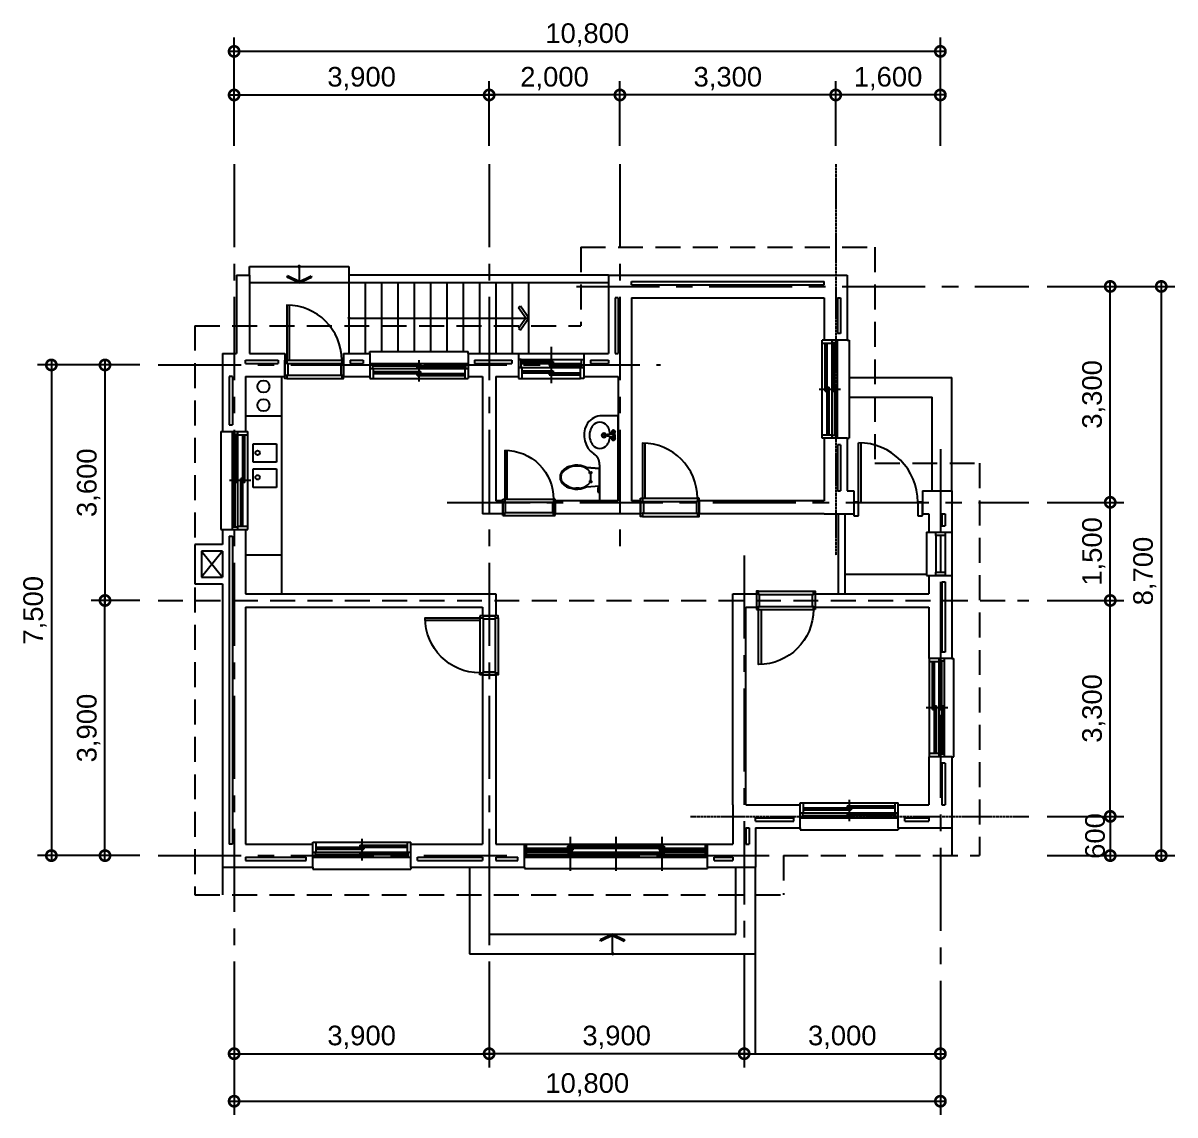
# Model space of a CAD drawing. Header units: millimetres. Extents: x -82299 to -43970, y 49033 to 79674.
# Drawn here: x -78844 to -61229, y 62983 to 79674 of the extents above; entities that cross this region are included whole.
import ezdxf

# ---------------------------------------------------------------- set-up
doc = ezdxf.new("R2010")
doc.units = ezdxf.units.MM
doc.linetypes.add('CENTER', pattern=[50.8, 31.75, -6.35, 6.35, -6.35])
doc.linetypes.add('DASHED', pattern=[19.05, 12.7, -6.35])
doc.layers.get('DEFPOINTS').update_dxf_attribs({"lineweight": 20})
doc.layers.add('CEN', color=1, linetype='CENTER')
doc.styles.get("Standard").update_dxf_attribs({"font": 'arial.ttf'})
doc.styles.add('문자300', font='arial.ttf', dxfattribs={"height": 300})
doc.dimstyles.new('가구치수', dxfattribs={"dimscale": 0.7, "dimtxt": 450, "dimasz": 450, "dimexe": 300, "dimexo": 400, "dimgap": 100, "dimtad": 1, "dimdec": 0, "dimzin": 0, "dimdsep": 46, "dimlunit": 6, "dimtxsty": 'Standard', "dimblk": 'DOTSMALL', "dimcen": 0.09, "dimdle": 100, "dimadec": 0, "dimazin": 0, "dimtfac": 1, "dimtdec": 0, "dimtofl": 0, "dimtmove": 0, "dimatfit": 3, "dimldrblk": 'DOTSMALL', "dimfxl": 1, "dimtolj": 1, "dimtzin": 0, "dimarcsym": 0})

# ---------------------------------------------------------------- blocks, each defined once
blk = doc.blocks.new('AP2-W306')
for p, q in [((0, 115), (1500, 115)), ((0, 35), (1500, 35)), ((40, 115), (40, 35)), ((40, 100), (780, 100)), ((40, 75), (1460, 75)), ((50, 35), (50, -115)), ((720, 50), (720, 75)), ((720, 50), (1460, 50)), ((750, -165), (750, 165)), ((780, 75), (780, 100)), ((1450, 35), (1450, -115)), ((1460, 115), (1460, 35)), ((0, -65), (0, -115)), ((0, -115), (1500, -115)), ((50, -10), (780, -10)), ((50, -40), (1450, -40)), ((720, -70), (720, -40)), ((720, -70), (1450, -70)), ((780, -40), (780, -10)), ((1500, -65), (1500, -115))]:
    blk.add_line(p, q)
blk = doc.blocks.new('_DotSmall')
at = {"color": 0, "linetype": 'ByBlock', "const_width": 0.5}
blk.add_lwpolyline([(-0.0625, 0, 1), (0.0625, 0, 1)], format="xyb", close=True, dxfattribs=at)
blk = doc.blocks.new('*D4')
at = {"color": 0, "lineweight": -2, "transparency": 16777216}
for p, q in [((-75616, 64734), (-75616, 62983)), ((-64816, 64734), (-64816, 62983)), ((-75686, 63193), (-64746, 63193))]:
    blk.add_line(p, q, dxfattribs=at)
at = {"layer": 'DEFPOINTS', "color": 0, "transparency": 16777216}
for p in [(-75616, 65014), (-64816, 65014), (-64816, 63193)]:
    blk.add_point(p, dxfattribs=at)
at = {"color": 0, "lineweight": -2, "transparency": 16777216, "xscale": 315, "yscale": 315, "zscale": 315, "rotation": 180}
blk.add_blockref('_DotSmall', (-75616, 63193), dxfattribs=at)
at = {"color": 0, "lineweight": -2, "transparency": 16777216, "xscale": 315, "yscale": 315, "zscale": 315}
blk.add_blockref('_DotSmall', (-64816, 63193), dxfattribs=at)
at = {"color": 0, "transparency": 16777216, "insert": (-70216, 63443), "char_height": 300, "attachment_point": 5, "style": '문자300'}
blk.add_mtext('\\A1;10,800', dxfattribs=at)

msp = doc.modelspace()

# ---------------------------------------------------------------- linework, layer by layer
for p, q in [((-75616.472, 77798.532), (-75616.472, 79450.515)), ((-64816.472, 77798.532), (-64816.472, 79450.515)), ((-64746.472, 79240.515), (-75686.472, 79240.515)), ((-75616.472, 77798.532), (-75616.472, 78784.231)), ((-71716.472, 77798.532), (-71716.472, 78784.231)), ((-71716.472, 77798.532), (-71716.472, 78784.231)), ((-69716.472, 77798.532), (-69716.472, 78784.231)), ((-69716.472, 77798.532), (-69716.472, 78784.231)), ((-66416.472, 77798.532), (-66416.472, 78784.231)), ((-66416.472, 77798.532), (-66416.472, 78784.231)), ((-64816.472, 77798.532), (-64816.472, 78784.231)), ((-75686.472, 78574.231), (-71646.472, 78574.231)), ((-69646.472, 78574.231), (-71786.472, 78574.231)), ((-66346.472, 78574.231), (-69786.472, 78574.231)), ((-64746.472, 78574.231), (-66486.472, 78574.231)), ((-75380.154, 75952.187), (-73861.017, 75952.187)), ((-75380.154, 75822.187), (-75380.154, 75952.187)), ((-74620.586, 75952.187), (-74620.586, 75702.187)), ((-73861.017, 75952.187), (-73861.017, 75822.187)), ((-75580.154, 75822.187), (-75580.154, 74622.187)), ((-75580.154, 75822.187), (-75380.154, 75822.187)), ((-75380.154, 75822.187), (-75380.154, 74622.187)), ((-74800.576, 75809.925), (-74809.165, 75791.863)), ((-74620.586, 75702.187), (-74809.165, 75791.863)), ((-74611.997, 75720.249), (-74800.576, 75809.925)), ((-74629.175, 75720.249), (-74440.596, 75809.925)), ((-74620.586, 75702.187), (-74432.007, 75791.863)), ((-74440.596, 75809.925), (-74432.007, 75791.863)), ((-69891.472, 75822.187), (-73858.783, 75822.187)), ((-73858.783, 75702.187), (-73858.783, 75822.187)), ((-69891.472, 75822.187), (-66241.472, 75822.187)), ((-69891.472, 75822.187), (-69891.472, 74622.187)), ((-66241.472, 75822.187), (-66241.472, 74826.552)), ((-69891.472, 75702.187), (-75380.154, 75702.187)), ((-73858.783, 74622.187), (-73858.783, 75702.187)), ((-73608.783, 74622.187), (-73608.783, 75702.187)), ((-73358.783, 74652.187), (-73358.783, 75702.187)), ((-73108.783, 74652.187), (-73108.783, 75702.187)), ((-72858.783, 74652.187), (-72858.783, 75702.187)), ((-72608.783, 74652.187), (-72608.783, 75702.187)), ((-72358.783, 74652.187), (-72358.783, 75702.187)), ((-72108.783, 74652.187), (-72108.783, 75702.187)), ((-71858.783, 74622.187), (-71858.783, 75702.187)), ((-71608.783, 74622.187), (-71608.783, 75702.187)), ((-71358.783, 74622.187), (-71358.783, 75702.187)), ((-71108.783, 74622.187), (-71108.783, 75702.187)), ((-69541.472, 75722.187), (-66591.472, 75722.187)), ((-69541.472, 75672.187), (-69541.472, 75722.187)), ((-69541.472, 75672.187), (-66591.472, 75672.187)), ((-66591.472, 75672.187), (-66591.472, 75722.187)), ((-63182.815, 75647.187), (-62008.775, 75647.187)), ((-62902.815, 75647.187), (-61228.924, 75647.187)), ((-62218.775, 72277.187), (-62218.775, 75717.187)), ((-61438.924, 75717.187), (-61438.924, 66877.187)), ((-69791.472, 75472.187), (-69791.472, 74622.187)), ((-69741.472, 75472.187), (-69791.472, 75472.187)), ((-69741.472, 75472.187), (-69741.472, 74622.187)), ((-69541.472, 75472.187), (-66591.472, 75472.187)), ((-69541.472, 75472.187), (-69541.472, 74272.187)), ((-66591.472, 75472.187), (-66591.472, 74826.552)), ((-66391.472, 75472.187), (-66391.472, 74926.552)), ((-66391.472, 75472.187), (-66341.472, 75472.187)), ((-66341.472, 75472.187), (-66341.472, 74926.552)), ((-71268.592, 75322.114), (-71235.741, 75344.936)), ((-71157.488, 75162.187), (-71268.592, 75322.114)), ((-71108.783, 75162.187), (-71235.741, 75344.936)), ((-73858.783, 75162.187), (-71108.783, 75162.187)), ((-71157.488, 75162.187), (-71268.592, 75002.261)), ((-71108.783, 75162.187), (-71235.741, 74979.439)), ((-71268.592, 75002.261), (-71235.741, 74979.439)), ((-66341.472, 74926.552), (-66391.472, 74926.552)), ((-70766.979, 74725.275), (-70766.979, 74170.867)), ((-66241.472, 74826.552), (-66591.472, 74826.552)), ((-66241.472, 74826.552), (-66211.472, 74826.552)), ((-66211.472, 74826.552), (-66211.472, 73326.552)), ((-78411.07, 74517.187), (-78411.07, 66877.187)), ((-77590.936, 74517.187), (-77590.936, 70777.187)), ((-75791.472, 74622.187), (-75791.472, 73430.764)), ((-75791.472, 74622.187), (-75580.154, 74622.187)), ((-75441.472, 74522.187), (-74941.472, 74522.187)), ((-75441.472, 74472.187), (-75441.472, 74522.187)), ((-75380.154, 74622.187), (-74841.472, 74622.187)), ((-74941.472, 74522.187), (-74941.472, 74472.187)), ((-74841.472, 74622.187), (-74841.472, 74272.187)), ((-74811.472, 74522.187), (-73971.472, 74522.187)), ((-73941.472, 74622.187), (-73541.472, 74622.187)), ((-73941.472, 74622.187), (-73941.472, 74272.187)), ((-73841.472, 74522.187), (-73641.472, 74522.187)), ((-73841.472, 74522.187), (-73841.472, 74472.187)), ((-73641.472, 74522.187), (-73641.472, 74472.187)), ((-73541.472, 74652.187), (-72038.851, 74652.187)), ((-73541.472, 74622.187), (-73541.472, 74652.187)), ((-73541.472, 74622.187), (-73541.472, 74272.187)), ((-72038.851, 74622.187), (-72038.851, 74652.187)), ((-72038.851, 74622.187), (-71266.979, 74622.187)), ((-72038.851, 74622.187), (-72038.851, 74272.187)), ((-71938.851, 74522.187), (-71366.979, 74522.187)), ((-71938.851, 74522.187), (-71938.851, 74472.187)), ((-71366.979, 74522.187), (-71366.979, 74472.187)), ((-71266.979, 74622.187), (-70266.979, 74622.187)), ((-71266.979, 74622.187), (-71266.979, 74272.187)), ((-71266.979, 74533.188), (-70266.979, 74533.188)), ((-71228.545, 74533.188), (-71266.979, 74533.188)), ((-71266.979, 74533.188), (-71266.979, 74409.947)), ((-71228.545, 74409.947), (-71228.545, 74533.188)), ((-70305.413, 74409.947), (-70305.413, 74533.188)), ((-70305.413, 74533.188), (-70266.979, 74533.188)), ((-70266.979, 74622.187), (-69891.472, 74622.187)), ((-70266.979, 74622.187), (-70266.979, 74272.187)), ((-70266.979, 74622.187), (-70266.979, 74272.187)), ((-70266.979, 74533.188), (-70266.979, 74409.947)), ((-70166.979, 74522.187), (-70166.979, 74472.187)), ((-70166.979, 74522.187), (-69891.472, 74522.187)), ((-70166.979, 74522.187), (-70166.979, 74472.187)), ((-69891.472, 74522.187), (-69891.472, 74472.187)), ((-69791.472, 74622.187), (-69741.472, 74622.187)), ((-77059.501, 74447.187), (-78621.07, 74447.187)), ((-77059.501, 74447.187), (-77800.936, 74447.187)), ((-75441.472, 74472.187), (-74941.472, 74472.187)), ((-74796.472, 74472.187), (-73986.472, 74472.187)), ((-73841.472, 74472.187), (-73641.472, 74472.187)), ((-71938.851, 74472.187), (-71366.979, 74472.187)), ((-71266.979, 74409.947), (-71228.545, 74409.947)), ((-71212.587, 74409.947), (-71266.979, 74409.947)), ((-71266.979, 74409.947), (-71266.979, 74242.187)), ((-71228.545, 74501.567), (-70736.979, 74501.567)), ((-71228.545, 74471.567), (-70305.413, 74471.567)), ((-71212.587, 74409.947), (-70321.371, 74409.947)), ((-71212.587, 74242.187), (-71212.587, 74409.947)), ((-71212.587, 74356.067), (-70736.979, 74356.067)), ((-70796.979, 74471.567), (-70796.979, 74441.567)), ((-70796.979, 74441.567), (-70305.413, 74441.567)), ((-70736.979, 74501.567), (-70736.979, 74471.567)), ((-70736.979, 74356.067), (-70736.979, 74326.067)), ((-70321.371, 74242.187), (-70321.371, 74409.947)), ((-70321.371, 74409.947), (-70266.979, 74409.947)), ((-70266.979, 74409.947), (-70305.413, 74409.947)), ((-70266.979, 74409.947), (-70266.979, 74242.187)), ((-70166.979, 74472.187), (-69891.472, 74472.187)), ((-75691.472, 74272.187), (-75691.472, 73530.764)), ((-75641.472, 74272.187), (-75691.472, 74272.187)), ((-75641.472, 74272.187), (-75641.472, 73530.764)), ((-75441.472, 74272.187), (-75441.472, 73430.764)), ((-75441.472, 74272.187), (-74841.472, 74272.187)), ((-74891.472, 74272.187), (-74891.472, 70947.187)), ((-74811.472, 74242.187), (-73971.472, 74242.187)), ((-74796.472, 74292.187), (-73986.472, 74292.187)), ((-73941.472, 74272.187), (-73538.851, 74272.187)), ((-72038.851, 74272.187), (-71816.472, 74272.187)), ((-71816.472, 74272.187), (-71816.472, 72172.187)), ((-71616.472, 74272.187), (-71616.472, 72372.187)), ((-71616.472, 74272.187), (-71266.979, 74272.187)), ((-71266.979, 74242.187), (-71212.587, 74242.187)), ((-71212.587, 74326.067), (-70321.371, 74326.067)), ((-71212.587, 74242.187), (-70321.371, 74242.187)), ((-70796.979, 74326.067), (-70796.979, 74296.067)), ((-70796.979, 74296.067), (-70321.371, 74296.067)), ((-70266.979, 74242.187), (-70321.371, 74242.187)), ((-70266.979, 74272.187), (-69741.472, 74272.187)), ((-69741.472, 74272.187), (-69741.472, 72372.187)), ((-69541.472, 74272.187), (-69541.472, 72372.187)), ((-66211.472, 74255.08), (-64641.472, 74255.08)), ((-64641.472, 72522.187), (-64641.472, 74255.08)), ((-66211.472, 73955.08), (-64941.472, 73955.08)), ((-64941.472, 72522.187), (-64941.472, 73955.08)), ((-75441.472, 73672.187), (-74891.472, 73672.187)), ((-69741.472, 73672.187), (-70023.472, 73672.187)), ((-69741.472, 73672.187), (-70023.472, 73672.187)), ((-69741.472, 73672.187), (-69741.472, 72372.187)), ((-69741.472, 72372.187), (-69741.472, 73672.187)), ((-75691.472, 73530.764), (-75641.472, 73530.764)), ((-70159.566, 73475.497), (-70159.566, 73475.497)), ((-69916.335, 73522.308), (-69916.335, 73522.308)), ((-69916.335, 73522.308), (-69916.335, 73522.308)), ((-69916.335, 73522.308), (-69916.335, 73522.308)), ((-69887.378, 73475.497), (-69887.378, 73475.497)), ((-69887.378, 73475.497), (-69887.378, 73475.497)), ((-69887.378, 73475.497), (-69887.378, 73475.497)), ((-69887.378, 73475.497), (-69887.378, 73475.497)), ((-69887.378, 73475.497), (-69887.378, 73475.497)), ((-69887.378, 73475.497), (-69887.378, 73475.497)), ((-69887.378, 73475.497), (-69887.378, 73475.497)), ((-69887.378, 73475.497), (-69887.378, 73475.497)), ((-69887.378, 73475.497), (-69887.378, 73475.497)), ((-69887.378, 73475.497), (-69887.378, 73475.497)), ((-75821.472, 73430.764), (-75821.472, 71930.764)), ((-75821.472, 73430.764), (-75791.472, 73430.764)), ((-75791.472, 73430.764), (-75441.472, 73430.764)), ((-75638.77, 71930.764), (-75638.77, 73430.764)), ((-75638.77, 73390.764), (-75558.77, 73390.764)), ((-75598.77, 71970.764), (-75598.77, 73390.764)), ((-75573.77, 72650.764), (-75573.77, 73390.764)), ((-75558.77, 71930.764), (-75558.77, 73430.764)), ((-75558.77, 73380.764), (-75408.77, 73380.764)), ((-75483.77, 71980.764), (-75483.77, 73380.764)), ((-75458.77, 73430.764), (-75408.77, 73430.764)), ((-75453.77, 72650.764), (-75453.77, 73380.764)), ((-75408.77, 71930.764), (-75408.77, 73430.764)), ((-69839.511, 73396.914), (-69904.89, 73385.298)), ((-69904.89, 73385.298), (-69839.511, 73396.914)), ((-69839.511, 73347.461), (-69904.89, 73359.077)), ((-69839.511, 73347.461), (-69904.89, 73359.077)), ((-66241.472, 73326.552), (-66591.472, 73326.552)), ((-66591.472, 73326.552), (-66591.472, 72372.187)), ((-66241.472, 73326.552), (-66241.472, 72522.187)), ((-66241.472, 73326.552), (-66211.472, 73326.552)), ((-75325.639, 73240.959), (-74967.4, 73240.959)), ((-75325.639, 72959.811), (-75325.639, 73240.959)), ((-74967.4, 73240.959), (-74967.4, 72959.811)), ((-71477.932, 73143.299), (-71477.932, 72396.632)), ((-71442.376, 72396.632), (-71442.376, 73142.41)), ((-70130.608, 73222.067), (-70130.608, 73222.067)), ((-70130.608, 73222.067), (-70130.608, 73222.067)), ((-69916.335, 73222.067), (-69916.335, 73222.067)), ((-66391.472, 73226.552), (-66391.472, 72522.187)), ((-66341.472, 73226.552), (-66391.472, 73226.552)), ((-66341.472, 73226.552), (-66341.472, 72522.187)), ((-66068.38, 72350.544), (-66068.38, 73257.612)), ((-66028.38, 72350.544), (-66028.38, 73257.612)), ((-74967.4, 72959.811), (-75325.639, 72959.811)), ((-75325.639, 72857.576), (-74967.4, 72857.576)), ((-75325.639, 72576.427), (-75325.639, 72857.576)), ((-74967.4, 72857.576), (-74967.4, 72576.427)), ((-70340.797, 72899.687), (-70389.855, 72899.687)), ((-70229.16, 72878.639), (-70026.472, 72863.654)), ((-70026.472, 72863.654), (-70229.16, 72878.639)), ((-70182.877, 72787.231), (-70182.877, 72824.55)), ((-70174.382, 72787.231), (-70182.877, 72787.231)), ((-70173.253, 72809.172), (-70152.047, 72809.172)), ((-70173.253, 72809.172), (-70152.047, 72809.172)), ((-70173.253, 72795.203), (-70152.047, 72795.203)), ((-70152.047, 72795.203), (-70173.253, 72795.203)), ((-70166.382, 72779.231), (-70166.382, 72685.144)), ((-70026.472, 72923.189), (-70026.472, 72372.187)), ((-70026.472, 72923.189), (-70026.472, 72372.187)), ((-70026.472, 72600.721), (-70026.472, 72863.654)), ((-75358.77, 72680.764), (-75688.77, 72680.764)), ((-75598.77, 72710.764), (-75623.77, 72710.764)), ((-75623.77, 71970.764), (-75623.77, 72710.764)), ((-75573.77, 72650.764), (-75598.77, 72650.764)), ((-75483.77, 72710.764), (-75513.77, 72710.764)), ((-75513.77, 71980.764), (-75513.77, 72710.764)), ((-75453.77, 72650.764), (-75483.77, 72650.764)), ((-74967.4, 72576.427), (-75325.639, 72576.427)), ((-70229.16, 72585.736), (-70026.472, 72600.721)), ((-70229.16, 72585.736), (-70026.472, 72600.721)), ((-70182.877, 72677.144), (-70182.877, 72639.825)), ((-70174.382, 72677.144), (-70182.877, 72677.144)), ((-70173.253, 72669.172), (-70152.047, 72669.172)), ((-70173.253, 72669.172), (-70152.047, 72669.172)), ((-70173.253, 72655.203), (-70152.047, 72655.203)), ((-70152.047, 72655.203), (-70173.253, 72655.203)), ((-70340.797, 72564.687), (-70389.855, 72564.687)), ((-70056.472, 72574.477), (-70056.472, 72502.906)), ((-70056.472, 72574.477), (-70026.472, 72574.477)), ((-70056.472, 72527.494), (-70026.472, 72527.494)), ((-70056.472, 72527.476), (-70026.472, 72527.476)), ((-70056.472, 72502.906), (-70026.472, 72502.906)), ((-69372.358, 72412.187), (-68532.358, 72412.187)), ((-66391.472, 72522.187), (-66341.472, 72522.187)), ((-66241.472, 72522.187), (-66141.472, 72522.187)), ((-66141.472, 72522.187), (-66141.472, 72172.187)), ((-65091.472, 72522.187), (-64641.472, 72522.187)), ((-65091.472, 72522.187), (-65091.472, 72172.187)), ((-64641.472, 72522.187), (-64641.472, 71890.08)), ((-62218.775, 70777.187), (-62218.775, 72417.187)), ((-71504.598, 72372.187), (-71616.472, 72372.187)), ((-71504.598, 72147.743), (-71504.598, 72396.632)), ((-71504.598, 72396.632), (-71477.932, 72396.632)), ((-71504.598, 72372.187), (-71504.598, 72172.187)), ((-71477.932, 72396.632), (-70731.265, 72396.632)), ((-71477.932, 72396.632), (-71442.376, 72396.632)), ((-71477.932, 72396.632), (-71477.932, 72352.187)), ((-71477.932, 72352.187), (-70731.265, 72352.187)), ((-71464.598, 72192.187), (-71464.598, 72352.187)), ((-70744.598, 72352.187), (-70744.598, 72192.187)), ((-70731.265, 72352.187), (-70744.598, 72352.187)), ((-70744.598, 72192.187), (-70744.598, 72352.187)), ((-70731.265, 72396.632), (-70731.265, 72352.187)), ((-70704.598, 72396.632), (-70731.265, 72396.632)), ((-70704.598, 72396.632), (-70731.265, 72396.632)), ((-70731.265, 72396.632), (-70731.265, 72352.187)), ((-70704.598, 72147.743), (-70704.598, 72396.632)), ((-69741.472, 72372.187), (-70704.598, 72372.187)), ((-70704.598, 72372.187), (-70704.598, 72172.187)), ((-69741.472, 72372.187), (-70026.472, 72372.187)), ((-70026.472, 72372.187), (-69741.472, 72372.187)), ((-69402.358, 72372.187), (-69541.472, 72372.187)), ((-69402.358, 72372.187), (-69402.358, 72172.187)), ((-69357.358, 72362.187), (-68547.358, 72362.187)), ((-66591.472, 72372.187), (-68502.358, 72372.187)), ((-68502.358, 72372.187), (-68502.358, 72172.187)), ((-66068.38, 72350.544), (-66141.472, 72350.544)), ((-66141.472, 72350.544), (-66141.472, 72142.187)), ((-66068.38, 72347.187), (-66028.38, 72350.544)), ((-66068.38, 72142.187), (-66068.38, 72350.544)), ((-65088.222, 72350.544), (-65161.313, 72350.544)), ((-65161.313, 72350.544), (-65161.313, 72142.187)), ((-65088.222, 72142.187), (-65088.222, 72350.544)), ((-63182.815, 72347.187), (-62008.775, 72347.187)), ((-63182.815, 72347.187), (-62008.775, 72347.187)), ((-71504.598, 72172.187), (-71816.472, 72172.187)), ((-71477.932, 72147.743), (-71504.598, 72147.743)), ((-71504.598, 72147.743), (-71477.932, 72147.743)), ((-71477.932, 72192.187), (-70731.265, 72192.187)), ((-71477.932, 72147.743), (-71477.932, 72192.187)), ((-71477.932, 72147.743), (-70731.265, 72147.743)), ((-70744.598, 72192.187), (-70731.265, 72192.187)), ((-70731.265, 72192.187), (-70731.265, 72147.743)), ((-70731.265, 72147.743), (-70731.265, 72192.187)), ((-70731.265, 72147.743), (-70704.598, 72147.743)), ((-70704.598, 72147.743), (-70731.265, 72147.743)), ((-69402.358, 72172.187), (-70704.598, 72172.187)), ((-69372.358, 72132.187), (-68532.358, 72132.187)), ((-69357.358, 72182.187), (-68547.358, 72182.187)), ((-66591.472, 72172.187), (-68502.358, 72172.187)), ((-66591.472, 72172.187), (-66141.472, 72172.187)), ((-66377.361, 72172.187), (-66377.361, 70947.187)), ((-66277.361, 72172.187), (-66277.361, 70947.187)), ((-66141.472, 72142.187), (-66068.38, 72142.187)), ((-65161.313, 72142.187), (-65088.222, 72142.187)), ((-65091.472, 72172.187), (-64991.472, 72172.187)), ((-64991.472, 72172.187), (-64991.472, 71890.08)), ((-64791.472, 72172.187), (-64791.472, 71990.08)), ((-64791.472, 72172.187), (-64741.472, 72172.187)), ((-64741.472, 72172.187), (-64741.472, 71990.08)), ((-75821.472, 71930.764), (-75791.472, 71930.764)), ((-75791.472, 71930.764), (-75791.472, 71703.161)), ((-75791.472, 71930.764), (-75441.472, 71930.764)), ((-75638.77, 71970.764), (-75558.77, 71970.764)), ((-75558.77, 71980.764), (-75408.77, 71980.764)), ((-75458.77, 71930.764), (-75408.77, 71930.764)), ((-75441.472, 71930.764), (-75441.472, 70947.187)), ((-65028.688, 71890.08), (-65028.688, 71229.856)), ((-65028.688, 71890.08), (-64991.472, 71890.08)), ((-64991.472, 71890.08), (-64641.472, 71890.08)), ((-64887.937, 71890.08), (-64744.332, 71890.08)), ((-64887.937, 71842.055), (-64887.937, 71890.08)), ((-64791.472, 71990.08), (-64741.472, 71990.08)), ((-64744.332, 71890.08), (-64744.332, 71842.055)), ((-64641.472, 71890.08), (-64641.472, 71229.856)), ((-75791.472, 71703.161), (-76216.472, 71703.161)), ((-76216.472, 71703.161), (-76216.472, 71103.161)), ((-75691.472, 71830.764), (-75691.472, 67122.187)), ((-75691.472, 71830.764), (-75641.472, 71830.764)), ((-75641.472, 71830.764), (-75641.472, 67122.187)), ((-64887.937, 71842.055), (-64887.937, 71277.88)), ((-64744.332, 71842.055), (-64887.937, 71842.055)), ((-64816.134, 71842.055), (-64816.134, 71277.88)), ((-64744.332, 71842.055), (-64744.332, 71277.88)), ((-75791.472, 71603.161), (-76116.472, 71603.161)), ((-76116.472, 71603.161), (-76116.472, 71203.161)), ((-75791.472, 71603.161), (-76116.472, 71203.161)), ((-76116.472, 71603.161), (-75791.472, 71203.161)), ((-75791.472, 71603.161), (-75791.472, 71203.161)), ((-75441.472, 71547.187), (-74891.472, 71547.187)), ((-76116.472, 71203.161), (-75791.472, 71203.161)), ((-66277.361, 71247.187), (-65028.688, 71247.187)), ((-65028.688, 71229.856), (-64991.472, 71229.856)), ((-64991.472, 71229.856), (-64641.472, 71229.856)), ((-64991.472, 71229.856), (-64991.472, 70947.187)), ((-64887.937, 71277.88), (-64744.332, 71277.88)), ((-64887.937, 71229.856), (-64887.937, 71277.88)), ((-64744.332, 71229.856), (-64887.937, 71229.856)), ((-64744.332, 71277.88), (-64744.332, 71229.856)), ((-64641.472, 71229.856), (-64641.472, 69958.93)), ((-76216.472, 71103.161), (-75791.472, 71103.161)), ((-75791.472, 71103.161), (-75791.472, 66347.187)), ((-64791.472, 71129.856), (-64791.472, 70058.93)), ((-64791.472, 71129.856), (-64741.472, 71129.856)), ((-64741.472, 71129.856), (-64741.472, 70058.93)), ((-77059.501, 70847.187), (-77800.936, 70847.187)), ((-77059.501, 70847.187), (-77800.936, 70847.187)), ((-77590.936, 66877.187), (-77590.936, 70917.187)), ((-75441.472, 70947.187), (-71616.472, 70947.187)), ((-71616.472, 70947.187), (-71616.472, 70610.608)), ((-67991.472, 67722.187), (-67991.472, 70947.187)), ((-67991.472, 70947.187), (-67628.639, 70947.187)), ((-67628.639, 70947.187), (-67628.639, 70747.187)), ((-67598.639, 70987.187), (-66758.639, 70987.187)), ((-67583.639, 70937.187), (-66773.639, 70937.187)), ((-66728.639, 70947.187), (-64991.472, 70947.187)), ((-66728.639, 70947.187), (-66728.639, 70747.187)), ((-63182.815, 70847.187), (-62008.775, 70847.187)), ((-63182.815, 70847.187), (-62008.775, 70847.187)), ((-62218.775, 67477.187), (-62218.775, 70917.187)), ((-75441.472, 70747.187), (-75441.472, 67122.187)), ((-75441.472, 70747.187), (-71816.472, 70747.187)), ((-71816.472, 70747.187), (-71816.472, 70610.608)), ((-67791.472, 67722.187), (-67791.472, 70747.187)), ((-67791.472, 70747.187), (-67628.639, 70747.187)), ((-67598.639, 70707.187), (-66758.639, 70707.187)), ((-67583.639, 70757.187), (-66773.639, 70757.187)), ((-66728.639, 70747.187), (-64991.472, 70747.187)), ((-64991.472, 70747.187), (-64991.472, 69958.93)), ((-71856.472, 70580.608), (-71856.472, 69740.608)), ((-71816.472, 70610.608), (-71616.472, 70610.608)), ((-71806.472, 70565.608), (-71806.472, 69755.608)), ((-71626.472, 70565.608), (-71626.472, 69755.608)), ((-71576.472, 70580.608), (-71576.472, 69740.608)), ((-64641.472, 69958.93), (-64991.472, 69958.93)), ((-64741.472, 70058.93), (-64791.472, 70058.93)), ((-64641.472, 69958.93), (-64611.472, 69958.93)), ((-64611.472, 68458.93), (-64611.472, 69958.93)), ((-71816.472, 69710.608), (-71816.472, 67122.187)), ((-71816.472, 69710.608), (-71616.472, 69710.608)), ((-71616.472, 69710.608), (-71616.472, 67122.187)), ((-64991.472, 68458.93), (-64991.472, 67722.187)), ((-64641.472, 68458.93), (-64991.472, 68458.93)), ((-64791.472, 68358.93), (-64791.472, 67722.187)), ((-64741.472, 68358.93), (-64791.472, 68358.93)), ((-64741.472, 68358.93), (-64741.472, 67722.187)), ((-64641.472, 68458.93), (-64641.472, 66947.187)), ((-64641.472, 68458.93), (-64611.472, 68458.93)), ((-67991.472, 67722.187), (-67991.472, 67122.187)), ((-67791.472, 67722.187), (-66959.486, 67722.187)), ((-66959.486, 67372.187), (-66959.486, 67722.187)), ((-65459.486, 67722.187), (-64991.472, 67722.187)), ((-65459.486, 67372.187), (-65459.486, 67722.187)), ((-64791.472, 67722.187), (-64741.472, 67722.187)), ((-67641.472, 67522.187), (-67059.486, 67522.187)), ((-67641.472, 67472.187), (-67641.472, 67522.187)), ((-67641.472, 67472.187), (-67059.486, 67472.187)), ((-67059.486, 67472.187), (-67059.486, 67522.187)), ((-65359.486, 67522.187), (-64991.472, 67522.187)), ((-65359.486, 67472.187), (-65359.486, 67522.187)), ((-65359.486, 67472.187), (-64991.472, 67472.187)), ((-64991.472, 67522.187), (-64991.472, 67472.187)), ((-63182.815, 67547.187), (-62008.775, 67547.187)), ((-63182.815, 67547.187), (-62008.775, 67547.187)), ((-62218.775, 67617.187), (-62218.775, 66877.187)), ((-67791.472, 67372.187), (-67791.472, 67122.187)), ((-67791.472, 67372.187), (-67741.472, 67372.187)), ((-67741.472, 67372.187), (-67741.472, 67122.187)), ((-67641.472, 67372.187), (-66959.486, 67372.187)), ((-67641.472, 67372.187), (-67641.472, 66772.187)), ((-66959.486, 67372.187), (-66959.486, 67342.187)), ((-66959.486, 67342.187), (-65459.486, 67342.187)), ((-65459.486, 67372.187), (-64641.472, 67372.187)), ((-65459.486, 67372.187), (-65459.486, 67342.187)), ((-75641.472, 67122.187), (-75691.472, 67122.187)), ((-75441.472, 67122.187), (-74413.417, 67122.187)), ((-74413.417, 66772.187), (-74413.417, 67122.187)), ((-72913.417, 67122.187), (-71816.472, 67122.187)), ((-72913.417, 66772.187), (-72913.417, 67122.187)), ((-71616.472, 67122.187), (-71177.483, 67122.187)), ((-71177.483, 67122.187), (-69777.483, 67122.187)), ((-71177.483, 66772.187), (-71177.483, 67122.187)), ((-71147.483, 66922.187), (-71147.483, 67122.187)), ((-70477.483, 67234.23), (-70477.483, 66714.503)), ((-69777.483, 67234.23), (-69777.483, 66714.503)), ((-69777.483, 67122.187), (-68377.483, 67122.187)), ((-69077.483, 67234.23), (-69077.483, 66714.503)), ((-68407.483, 66922.187), (-68407.483, 67122.187)), ((-68377.483, 67122.187), (-67991.472, 67122.187)), ((-68377.483, 66772.187), (-68377.483, 67122.187)), ((-67791.472, 67122.187), (-67741.472, 67122.187)), ((-77059.501, 66947.187), (-78621.07, 66947.187)), ((-77059.501, 66947.187), (-77800.936, 66947.187)), ((-71177.483, 67002.187), (-69777.483, 67002.187)), ((-71147.483, 67062.187), (-69777.483, 67062.187)), ((-71147.483, 67032.187), (-70437.483, 67032.187)), ((-71147.483, 66962.187), (-69777.483, 66962.187)), ((-71147.483, 66942.187), (-70447.483, 66942.187)), ((-70517.483, 67092.187), (-69777.483, 67092.187)), ((-70517.483, 67092.187), (-70517.483, 67062.187)), ((-70507.483, 66982.187), (-69777.483, 66982.187)), ((-70507.483, 66982.187), (-70507.483, 66962.187)), ((-70447.483, 66962.187), (-70447.483, 66942.187)), ((-70437.483, 67062.187), (-70437.483, 67032.187)), ((-69777.483, 67092.187), (-69037.483, 67092.187)), ((-69777.483, 67062.187), (-68407.483, 67062.187)), ((-69777.483, 67002.187), (-68377.483, 67002.187)), ((-69777.483, 66982.187), (-69047.483, 66982.187)), ((-69777.483, 66962.187), (-68407.483, 66962.187)), ((-69117.483, 67062.187), (-69117.483, 67032.187)), ((-69117.483, 67032.187), (-68407.483, 67032.187)), ((-69107.483, 66962.187), (-69107.483, 66942.187)), ((-69107.483, 66942.187), (-68407.483, 66942.187)), ((-69047.483, 66982.187), (-69047.483, 66962.187)), ((-69037.483, 67092.187), (-69037.483, 67062.187)), ((-63182.815, 66947.187), (-62008.775, 66947.187)), ((-62902.815, 66947.187), (-61228.924, 66947.187)), ((-75791.472, 66772.187), (-74413.417, 66772.187)), ((-75441.472, 66922.187), (-74513.417, 66922.187)), ((-75441.472, 66922.187), (-75441.472, 66872.187)), ((-75441.472, 66872.187), (-74513.417, 66872.187)), ((-74513.417, 66872.187), (-74513.417, 66922.187)), ((-74413.417, 66772.187), (-74413.417, 66742.187)), ((-72913.417, 66772.187), (-71177.483, 66772.187)), ((-72913.417, 66772.187), (-72913.417, 66742.187)), ((-72813.417, 66922.187), (-71816.472, 66922.187)), ((-72813.417, 66872.187), (-72813.417, 66922.187)), ((-72813.417, 66872.187), (-71816.472, 66872.187)), ((-72016.472, 66772.187), (-72016.472, 65447.187)), ((-71816.472, 66922.187), (-71816.472, 66872.187)), ((-71616.472, 66922.187), (-71277.483, 66922.187)), ((-71616.472, 66922.187), (-71616.472, 66872.187)), ((-71616.472, 66872.187), (-71277.483, 66872.187)), ((-71277.483, 66872.187), (-71277.483, 66922.187)), ((-71177.483, 66922.187), (-69777.483, 66922.187)), ((-71177.483, 66772.187), (-71177.483, 66752.121)), ((-69777.483, 66922.187), (-68377.483, 66922.187)), ((-68377.483, 66772.187), (-67641.472, 66772.187)), ((-68377.483, 66772.187), (-68377.483, 66752.121)), ((-68277.483, 66922.187), (-67991.472, 66922.187)), ((-68277.483, 66872.187), (-68277.483, 66922.187)), ((-68277.483, 66872.187), (-67991.472, 66872.187)), ((-67991.472, 66922.187), (-67991.472, 66872.187)), ((-67943.352, 65747.187), (-67943.352, 66772.187)), ((-67643.352, 63919.171), (-67643.352, 66772.187)), ((-74413.417, 66742.187), (-72913.417, 66742.187)), ((-71177.483, 66752.121), (-69777.483, 66752.121)), ((-69777.483, 66752.121), (-68377.483, 66752.121)), ((-71716.472, 65747.187), (-67943.352, 65747.187)), ((-69829.912, 65747.187), (-70018.491, 65657.511)), ((-69821.323, 65729.126), (-70009.902, 65639.45)), ((-69838.501, 65729.126), (-69649.922, 65639.45)), ((-69829.912, 65747.187), (-69641.333, 65657.511)), ((-69829.912, 65447.187), (-69829.912, 65747.187)), ((-70009.902, 65639.45), (-70018.491, 65657.511)), ((-69649.922, 65639.45), (-69641.333, 65657.511)), ((-72016.472, 65447.187), (-67643.352, 65447.187)), ((-75616.472, 64733.859), (-75616.472, 63709.171)), ((-71716.472, 64733.859), (-71716.472, 63709.171)), ((-71716.472, 64733.859), (-71716.472, 63709.171)), ((-67816.472, 64733.859), (-67816.472, 63709.171)), ((-67816.472, 64733.859), (-67816.472, 63709.171)), ((-64816.472, 64733.859), (-64816.472, 63709.171)), ((-75686.472, 63919.171), (-71646.472, 63919.171)), ((-67746.472, 63919.171), (-71786.472, 63919.171)), ((-67886.472, 63919.171), (-64746.472, 63919.171))]:
    msp.add_line(p, q)
at = {"linetype": 'DASHED', "ltscale": 30}
for p, q in [((-70316.472, 76247.187), (-65816.472, 76247.187)), ((-70316.472, 76247.187), (-70316.472, 75047.187)), ((-65816.472, 76247.187), (-65816.472, 72947.187)), ((-76216.472, 75047.187), (-76216.472, 66347.187)), ((-76216.472, 75047.187), (-70316.472, 75047.187)), ((-65816.472, 72947.187), (-64216.472, 72947.187)), ((-64216.472, 72947.187), (-64216.472, 66947.187)), ((-76779.501, 70847.187), (-63462.815, 70847.187)), ((-67216.472, 66947.187), (-64216.472, 66947.187)), ((-67216.472, 66947.187), (-67216.472, 66347.187)), ((-76216.472, 66347.187), (-67216.472, 66347.187))]:
    msp.add_line(p, q, dxfattribs=at)
at = {"linetype": 'CENTER', "ltscale": 40}
msp.add_line((-71716.472, 66772.187), (-71716.472, 65747.187), dxfattribs=at)
for points in [[(-73971.472, 74522.187, 0.414213562), (-74811.472, 75362.187), (-74811.472, 74522.187), (-74771.472, 74522.187), (-74771.472, 75361.187)], [(-68532.358, 72412.187, 0.414213562), (-69372.358, 73252.187), (-69372.358, 72412.187), (-69332.358, 72412.187), (-69332.358, 73251.187)], [(-66758.639, 70707.187, -0.414213562), (-67598.639, 69867.187), (-67598.639, 70707.187), (-67558.639, 70707.187), (-67558.639, 69868.187)], [(-71856.472, 69740.608, -0.414213562), (-72696.472, 70580.608), (-71856.472, 70580.608), (-71856.472, 70540.608), (-72695.472, 70540.608)]]:
    msp.add_lwpolyline(points, format="xyb")
for points in [[(-74841.472, 74522.187), (-74811.472, 74522.187), (-74811.472, 74472.187), (-74796.472, 74472.187), (-74796.472, 74292.187), (-74811.472, 74292.187), (-74811.472, 74242.187), (-74841.472, 74242.187)], [(-73941.472, 74522.187), (-73971.472, 74522.187), (-73971.472, 74472.187), (-73986.472, 74472.187), (-73986.472, 74292.187), (-73971.472, 74292.187), (-73971.472, 74242.187), (-73941.472, 74242.187)], [(-69402.358, 72412.187), (-69372.358, 72412.187), (-69372.358, 72362.187), (-69357.358, 72362.187), (-69357.358, 72182.187), (-69372.358, 72182.187), (-69372.358, 72132.187), (-69402.358, 72132.187)], [(-68502.358, 72412.187), (-68532.358, 72412.187), (-68532.358, 72362.187), (-68547.358, 72362.187), (-68547.358, 72182.187), (-68532.358, 72182.187), (-68532.358, 72132.187), (-68502.358, 72132.187)], [(-67628.639, 70707.187), (-67598.639, 70707.187), (-67598.639, 70757.187), (-67583.639, 70757.187), (-67583.639, 70937.187), (-67598.639, 70937.187), (-67598.639, 70987.187), (-67628.639, 70987.187)], [(-66728.639, 70707.187), (-66758.639, 70707.187), (-66758.639, 70757.187), (-66773.639, 70757.187), (-66773.639, 70937.187), (-66758.639, 70937.187), (-66758.639, 70987.187), (-66728.639, 70987.187)], [(-71856.472, 70610.608), (-71856.472, 70580.608), (-71806.472, 70580.608), (-71806.472, 70565.608), (-71626.472, 70565.608), (-71626.472, 70580.608), (-71576.472, 70580.608), (-71576.472, 70610.608)], [(-71856.472, 69710.608), (-71856.472, 69740.608), (-71806.472, 69740.608), (-71806.472, 69755.608), (-71626.472, 69755.608), (-71626.472, 69740.608), (-71576.472, 69740.608), (-71576.472, 69710.608)]]:
    msp.add_lwpolyline(points, close=True)
for centre, radius in [((-75168.596, 74118.134), 92.55), ((-75168.596, 73832.771), 92.55), ((-69961.472, 73372.187), 31.5), ((-69961.472, 73372.187), 20.5), ((-69816.472, 73422.187), 26.358), ((-69816.472, 73322.187), 26.358), ((-69816.472, 73372.187), 7.353), ((-69816.472, 73372.187), 7.353), ((-69816.472, 73422.187), 5.804), ((-69816.472, 73322.187), 5.804), ((-75257.403, 73104.645), 34.118), ((-75257.403, 72729.781), 34.118)]:
    msp.add_circle(centre, radius)
for centre, radius, start, end in [((-74622.36, 75952.187), 12.625, 0, 180), ((-74622.36, 75952.187), 12.625, 180, 0), ((-73858.783, 75162.187), 12.625, 0, 180), ((-73858.783, 75162.187), 12.625, 180, 0), ((-69982.124, 73395.257), 280, 98.4918987, 151.7914297), ((-69982.124, 73395.257), 280, 98.4918987, 151.7914297), ((-69926.472, 73372.187), 340, 152.7985718, 236.2510114), ((-69926.472, 73372.187), 340, 152.7985718, 236.2510114), ((-69920.972, 73372.187), 260, 156.587772, 180.000009), ((-69985.209, 73400.002), 190, 139.9303402, 156.5877712), ((-69985.209, 73400.002), 190, 139.9303241, 156.5877607), ((-69985.209, 73400.002), 190, 139.9303574, 156.5877962), ((-70023.472, 73432.187), 140, 89.9999961, 139.9303636), ((-70023.472, 73432.187), 140, 90.000009, 139.9303402), ((-70023.472, 73432.187), 140, 89.9999962, 139.9303183), ((-70023.472, 73432.187), 140, 40.0696598, 89.999991), ((-70023.472, 73432.187), 140, 40.0696373, 90.0000038), ((-70023.472, 73432.187), 140, 40.0696748, 90.0000039), ((-70061.735, 73400.002), 190, 23.4122288, 40.0696598), ((-70061.735, 73400.002), 190, 23.4122141, 40.0696432), ((-70061.735, 73400.002), 190, 23.4122376, 40.0696692), ((-70125.972, 73372.187), 260, 4.3873413, 23.412228), ((-69920.972, 73372.187), 260, 180, 203.412237), ((-69961.472, 73372.187), 31.5, 0, 180), ((-69961.472, 73372.187), 31.5, 180, 0), ((-69961.472, 73372.187), 20.5, 0, 180), ((-69961.472, 73372.187), 20.5, 180, 0), ((-69898.03, 73372.187), 14.797, 117.6178895, 242.3821105), ((-69898.03, 73372.187), 14.797, 117.6178895, 242.3821105), ((-70125.972, 73372.187), 260, 336.587763, 355.6126552), ((-69837.274, 73422.391), 5.56, 106.8268912, 252.0518878), ((-69837.274, 73422.391), 5.56, 176.7805988, 182.0981802), ((-69837.274, 73321.984), 5.56, 107.9481122, 253.1731088), ((-69837.274, 73321.984), 5.56, 177.9018198, 183.2194012), ((-69816.472, 73422.187), 26.358, 180, 223.9795108), ((-69816.472, 73322.187), 26.358, 136.0204892, 180), ((-69816.472, 73422.187), 26.358, 120, 178.878779), ((-69816.472, 73322.187), 26.358, 181.121221, 240), ((-69841.934, 73403.004), 6.554, 291.6929079, 7.7208254), ((-69841.934, 73403.004), 6.554, 291.6929079, 7.7208254), ((-69841.934, 73341.371), 6.554, 352.2791746, 68.3070921), ((-69841.934, 73341.371), 6.554, 352.2791746, 68.3070921), ((-69842.008, 73407.775), 9.804, 346.8268912, 72.0518878), ((-69842.008, 73336.6), 9.804, 287.9481122, 13.1731088), ((-69841.721, 73437.097), 9.804, 286.8268912, 12.0518878), ((-69841.721, 73307.278), 9.804, 347.9481122, 73.1731088), ((-69827.049, 73404.274), 5.56, 166.8268912, 312.0518958), ((-69827.049, 73340.101), 5.56, 47.9481042, 193.1731088), ((-69826.697, 73440.305), 5.56, 46.8268866, 192.051891), ((-69826.697, 73304.07), 5.56, 167.948109, 313.1731134), ((-69826.697, 73440.305), 5.56, 116.7805988, 122.0981802), ((-69826.697, 73304.07), 5.56, 237.9018198, 243.2194012), ((-69816.472, 73422.187), 26.358, 60, 118.878779), ((-69816.472, 73322.187), 26.358, 241.121221, 300), ((-69816.472, 73372.187), 7.353, 0, 180), ((-69816.472, 73372.187), 7.353, 180, 0), ((-69816.759, 73392.866), 9.804, 46.8268912, 132.0518878), ((-69816.759, 73351.509), 9.804, 227.9481122, 313.1731088), ((-69816.185, 73451.509), 9.804, 226.8268912, 312.0518878), ((-69816.185, 73292.866), 9.804, 47.9481122, 133.1731088), ((-69816.472, 73422.187), 5.804, 0, 180), ((-69816.472, 73422.187), 5.804, 180, 0), ((-69816.472, 73322.187), 5.804, 0, 180), ((-69816.472, 73322.187), 5.804, 180, 0), ((-69806.247, 73404.07), 5.56, 226.8268912, 12.0518878), ((-69806.247, 73340.305), 5.56, 347.9481122, 133.1731088), ((-69805.894, 73440.101), 5.56, 346.8268912, 132.0518878), ((-69805.894, 73304.274), 5.56, 227.9481122, 13.1731088), ((-69805.894, 73440.101), 5.56, 56.7805988, 62.0981802), ((-69805.894, 73304.274), 5.56, 297.9018198, 303.2194012), ((-69816.472, 73422.187), 26.358, 0, 58.878779), ((-69816.472, 73322.187), 26.358, 301.121221, 360), ((-69791.222, 73407.278), 9.804, 106.8268912, 192.0518878), ((-69791.222, 73337.097), 9.804, 167.9481122, 253.1731088), ((-69790.935, 73436.6), 9.804, 166.8268912, 252.0518878), ((-69790.935, 73307.775), 9.804, 107.9481122, 193.1731088), ((-69816.472, 73422.187), 26.358, 317.2017216, 358.878779), ((-69884.364, 73369.238), 94.008, 340.7751771, 21.885421), ((-69884.364, 73369.238), 94.008, 340.7751771, 21.885421), ((-69816.472, 73322.187), 26.358, 1.121221, 37.6370699), ((-69795.669, 73421.984), 5.56, 286.8268912, 72.0518837), ((-69795.669, 73322.391), 5.56, 287.9481163, 73.1731088), ((-69795.669, 73421.984), 5.56, 356.7805988, 2.0981802), ((-69795.669, 73322.391), 5.56, 357.9018198, 3.2194012), ((-69985.209, 73344.373), 190, 203.4122378, 220.0696688), ((-70023.472, 73312.187), 140, 220.0696688, 270), ((-70023.472, 73312.187), 140, 220.0696953, 270), ((-70023.472, 73312.187), 140, 220.0696778, 270), ((-70023.472, 73312.187), 140, 270, 319.9303312), ((-70023.472, 73312.187), 140, 270, 319.9303055), ((-70023.472, 73312.187), 140, 270, 319.9303101), ((-70061.735, 73344.373), 190, 319.9303312, 336.5877622), ((-66068.38, 72350.544), 907.067, 0, 90), ((-70226.472, 72923.189), 200, 0, 56.2510114), ((-70226.472, 72923.189), 200, 0, 56.2510114), ((-70512.712, 72732.187), 110, 140.16156, 180), ((-70389.855, 72629.687), 270, 90.0000021, 140.16156), ((-70340.797, 72738.687), 161, 77.0221006, 90), ((-70372.642, 72639.105), 265.332, 44.3401805, 75.1500069), ((-70171.59, 72802.187), 7.18, 103.3906493, 256.6093507), ((-70171.59, 72802.187), 7.18, 103.3906493, 256.6093507), ((-70174.382, 72779.231), 8, 0, 90), ((-70153.71, 72802.187), 7.18, 283.3906493, 76.6093507), ((-70153.71, 72802.187), 7.18, 283.3906493, 76.6093507), ((-70512.712, 72732.187), 110, 180, 219.83844), ((-70389.855, 72834.687), 270, 219.83844, 269.9999979), ((-70372.642, 72825.269), 265.332, 284.8499931, 315.6598195), ((-70171.59, 72662.187), 7.18, 103.3906493, 256.6093507), ((-70171.59, 72662.187), 7.18, 103.3906493, 256.6093507), ((-70174.382, 72685.144), 8, 270, 0), ((-70153.71, 72662.187), 7.18, 283.3906493, 76.6093507), ((-70153.71, 72662.187), 7.18, 283.3906493, 76.6093507), ((-70340.797, 72725.687), 161, 270, 282.9778994), ((-69828.137, 65447.187), 12.625, 0, 180), ((-69828.137, 65447.187), 12.625, 180, 0)]:
    msp.add_arc(centre, radius, start, end)
at = {"extrusion": (0, 0, -1)}
msp.add_ellipse((-71477.932, 72396.632), major_axis=(-527.973, 527.973), ratio=1, start_param=0.785398163, end_param=2.35619449, dxfattribs=at)
for start_param, end_param in [(4.073026102, 8.493344513), (-2.210159206, 2.210159206)]:
    msp.add_ellipse((-70379.968, 72732.187), major_axis=(-252.744, 0), ratio=0.72207589, start_param=start_param, end_param=end_param)
at = {"layer": 'CEN', "linetype": 'CENTER', "ltscale": 40}
for p, q in [((-75616.472, 77518.532), (-75616.472, 63899.484)), ((-71716.472, 77518.532), (-71716.472, 63899.484)), ((-69716.472, 77518.532), (-69716.472, 71535.848)), ((-70382.84, 75647.187), (-63462.815, 75647.187)), ((-76779.501, 74447.187), (-69097.864, 74447.187)), ((-64816.472, 73162.209), (-64816.472, 63899.484)), ((-72359.99, 72347.187), (-63462.815, 72347.187)), ((-67816.472, 71535.848), (-67816.472, 63899.484)), ((-76779.501, 66947.187), (-67434.85, 66947.187))]:
    msp.add_line(p, q, dxfattribs=at)
at = {"layer": 'CEN'}
for p, q in [((-66416.472, 77518.532), (-66416.472, 71535.848)), ((-68638.296, 67547.187), (-63462.815, 67547.187))]:
    msp.add_line(p, q, dxfattribs=at)

# ---------------------------------------------------------------- block references
at = {"xscale": 315, "yscale": 315, "zscale": 315}
for p, rotation in [((-75616.472, 79240.515), 180), ((-75616.472, 78574.231), 180), ((-71716.472, 78574.231), 180), ((-69716.472, 78574.231), 180), ((-66416.472, 78574.231), 180), ((-62218.775, 75647.187), 90), ((-61438.924, 75647.187), 90), ((-78411.07, 74447.187), 90), ((-77590.936, 74447.187), 90), ((-62218.775, 72347.187), 90), ((-62218.775, 72347.187), 270), ((-77590.936, 70847.187), 90), ((-77590.936, 70847.187), 270), ((-62218.775, 70847.187), 90), ((-62218.775, 70847.187), 270), ((-62218.775, 67547.187), 270), ((-62218.775, 67547.187), 90), ((-78411.07, 66947.187), 270), ((-77590.936, 66947.187), 270), ((-62218.775, 66947.187), 270), ((-61438.924, 66947.187), 270), ((-75616.472, 63919.171), 180), ((-71716.472, 63919.171), 180), ((-67816.472, 63919.171), 180)]:
    msp.add_blockref('_DotSmall', p, dxfattribs=dict(at, rotation=rotation))
for p in [(-64816.472, 79240.515), (-71716.472, 78574.231), (-69716.472, 78574.231), (-66416.472, 78574.231), (-64816.472, 78574.231), (-71716.472, 63919.171), (-67816.472, 63919.171), (-64816.472, 63919.171)]:
    msp.add_blockref('_DotSmall', p, dxfattribs=at)
at = {"extrusion": (0, 0, -1), "zscale": -1}
for p, rotation in [((66506.472, 73326.552), 90), ((64867.828, 68458.93), 90), ((66959.486, 67637.187), 180), ((74413.417, 67037.187), 180)]:
    msp.add_blockref('AP2-W306', p, dxfattribs=dict(at, rotation=rotation))
msp.add_blockref('AP2-W306', (-73538.851, 74357.187))

# ---------------------------------------------------------------- texts
at = {"char_height": 300, "attachment_point": 5, "style": '문자300'}
for s, insert in [('\\A1;10,800', (-70216.472, 79491.472)), ('\\A1;3,900', (-73666.472, 78824.979)), ('\\A1;2,000', (-70716.472, 78824.979)), ('\\A1;3,300', (-68066.472, 78824.979)), ('\\A1;1,600', (-65616.472, 78825.188)), ('\\A1;3,900', (-73666.472, 64169.919)), ('\\A1;3,900', (-69766.472, 64169.919)), ('\\A1;3,000', (-66316.472, 64169.919))]:
    msp.add_mtext(s, dxfattribs=dict(at, insert=insert))
at = {"char_height": 300, "attachment_point": 5, "rotation": 90, "style": '문자300'}
for s, insert in [('\\A1;3,300', (-62469.523, 73997.187)), ('\\A1;3,600', (-77841.684, 72647.187)), ('\\A1;1,500', (-62469.733, 71597.187)), ('\\A1;8,700', (-61689.672, 71297.187)), ('\\A1;7,500', (-78661.818, 70697.187)), ('\\A1;3,300', (-62469.523, 69197.187)), ('\\A1;3,900', (-77841.684, 68897.187)), ('\\A1;600', (-62449.836, 67247.187))]:
    msp.add_mtext(s, dxfattribs=dict(at, insert=insert))

# ---------------------------------------------------------------- dimensions: what is measured, and where the dimension line sits
dim = msp.add_linear_dim(base=(-64816.472, 63192.961), p1=(-75616.472, 65013.859), p2=(-64816.472, 65013.859), dimstyle='가구치수', override={"dimtxsty": '문자300'})
dim.commit()
dim.dimension.update_dxf_attribs({"geometry": '*D4', "text_midpoint": (-70216.472, 63443.247)})

doc.saveas('drawing.dxf')
